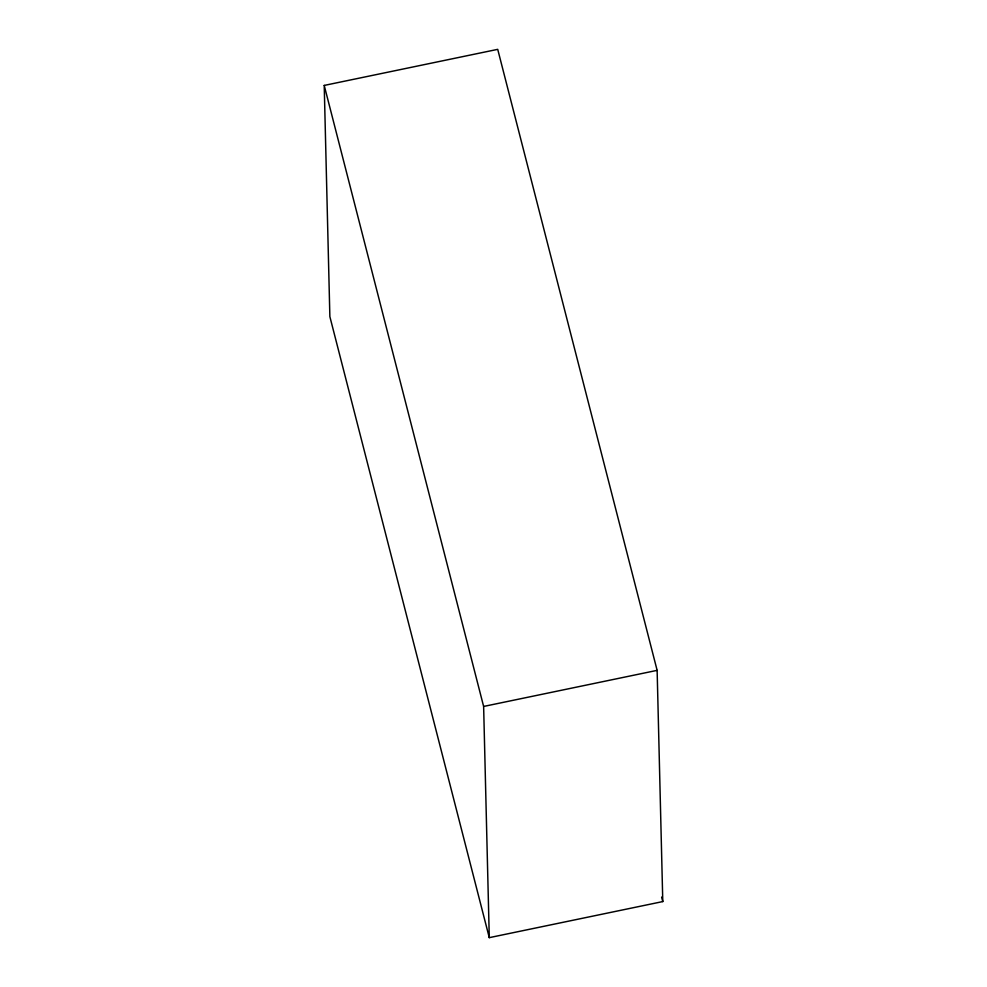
<?xml version="1.0" encoding="UTF-8"?>
<svg xmlns="http://www.w3.org/2000/svg" width="987" height="987" viewBox="0 0 987 987"><rect width="100%" height="100%" fill="white"/><g stroke="black" fill="none" stroke-linecap="round" stroke-linejoin="round"><path stroke-width="1.48" d="M324.217 85.425L497.719 49.35L657.132 670.358L662.783 901.575L489.281 937.65L329.868 316.642L324.217 85.425L483.63 706.445L489.281 937.65M483.63 706.445L657.132 670.358M661.623 897.097L662.783 901.575"/></g></svg>
